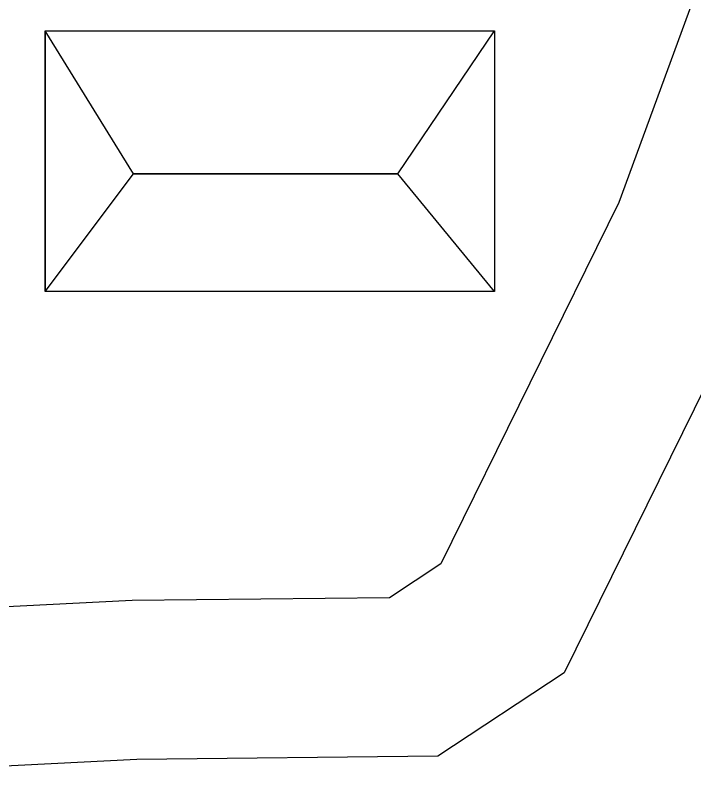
# Model space of a CAD drawing. Header units: inches. Extents: x -885 to 26362, y -28010 to 990.
# Drawn here: x 4372.386 to 4375.74, y -2398.86 to -2395.013 of the extents above; entities that cross this region are included whole.
import ezdxf

# ---------------------------------------------------------------- set-up
doc = ezdxf.new("R2010")
doc.units = ezdxf.units.IN
doc.header["$MEASUREMENT"] = 0
doc.layers.add('Text', color=7, linetype='Continuous')

msp = doc.modelspace()

# ---------------------------------------------------------------- linework, layer by layer
at = {"layer": 'Text'}
for points in [[(4377.182266, -2388.926536), (4376.923998, -2390.86721), (4376.567964, -2392.658619), (4375.367267, -2395.936713), (4374.487075, -2397.72145), (4374.23348, -2397.888919), (4372.961815, -2397.90234), (4369.544083, -2398.074795), (4367.858593, -2398.074795), (4366.756748, -2397.743205), (4363.99612, -2396.586142)], [(4377.96024, -2389.030071), (4377.698663, -2390.995602), (4377.325868, -2392.871353), (4376.089756, -2396.246134), (4375.096942, -2398.25923), (4374.473, -2398.671268), (4372.985742, -2398.686964), (4369.563871, -2398.859628), (4367.743059, -2398.859628), (4366.49125, -2398.482908), (4364.55514, -2397.754922)], [(4374.274106, -2395.794291), (4374.751832, -2395.08925), (4374.751832, -2396.375695), (4374.274106, -2395.794291), (4372.968511, -2395.794291), (4372.531814, -2395.08925), (4372.531814, -2396.375695), (4372.968511, -2395.794291)]]:
    msp.add_lwpolyline(points, dxfattribs=at)
msp.add_lwpolyline([(4372.531814, -2395.08925), (4374.751832, -2395.08925), (4374.751832, -2396.375695), (4372.531814, -2396.375695)], close=True, dxfattribs=at)
at = {"layer": 'Text', "color": 6}
msp.add_lwpolyline([(4372.968511, -2395.794291), (4374.274106, -2395.794291)], dxfattribs=at)

doc.saveas('drawing.dxf')
